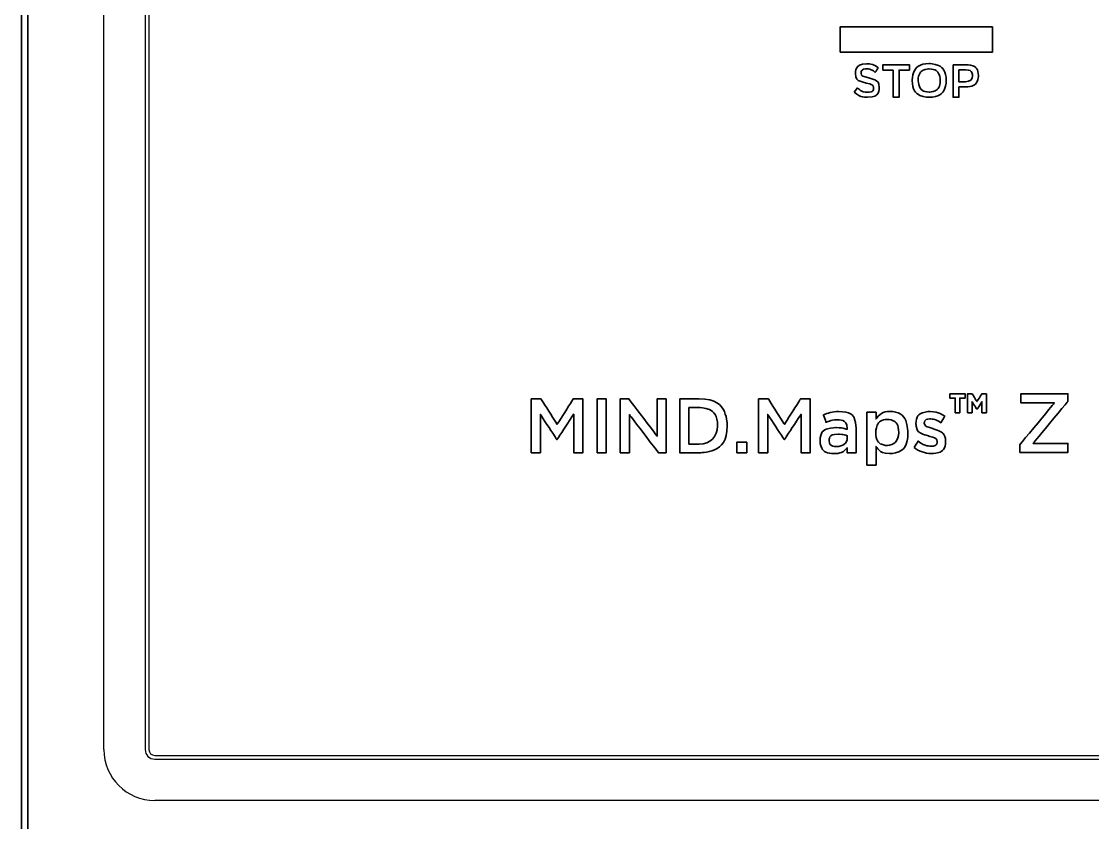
# Model space of a CAD drawing. Extents: x 6336 to 10269, y -393 to 3371.
# Drawn here: x 9036.6 to 9121, y 2005.5 to 2068.7 of the extents above; entities that cross this region are included whole.
import ezdxf

# ---------------------------------------------------------------- set-up
doc = ezdxf.new("R2010")
doc.units = 0
doc.header["$LTSCALE"] = 5
doc.layers.add('1', color=7, linetype='CONTINUOUS', true_color=0xffffff)
doc.layers.add('GEOM', color=7, linetype='CONTINUOUS')

msp = doc.modelspace()

# ---------------------------------------------------------------- linework, layer by layer
at = {"layer": '1', "color": 7, "linetype": 'Continuous', "lineweight": 35}
for p, q in [((9036.573, 1401.026), (9036.573, 2252.026)), ((9037.073, 1400.776), (9037.073, 2252.276))]:
    msp.add_line(p, q, dxfattribs=at)
for points, knots in [([(9101.072, 2066.225), (9101.072, 2066.225), (9113.072, 2066.225), (9113.072, 2066.225), (9113.072, 2066.225), (9113.072, 2066.225), (9113.072, 2068.225), (9113.072, 2068.225), (9113.072, 2068.225), (9113.072, 2068.225), (9101.072, 2068.225), (9101.072, 2068.225), (9101.072, 2068.225), (9101.072, 2068.225), (9101.072, 2066.225), (9101.072, 2066.225)], [0, 0, 0, 0, 0.2, 0.2, 0.2, 0.3, 0.4, 0.4, 0.4, 0.5, 0.6, 0.6, 0.6, 0.8, 1, 1, 1, 1]), ([(9101.072, 2066.225), (9101.072, 2066.225), (9113.072, 2066.225), (9113.072, 2066.225), (9113.072, 2066.225), (9113.072, 2066.225), (9113.072, 2068.225), (9113.072, 2068.225), (9113.072, 2068.225), (9113.072, 2068.225), (9101.072, 2068.225), (9101.072, 2068.225), (9101.072, 2068.225), (9101.072, 2068.225), (9101.072, 2066.225), (9101.072, 2066.225)], [0, 0, 0, 0, 0.2, 0.2, 0.2, 0.3, 0.4, 0.4, 0.4, 0.5, 0.6, 0.6, 0.6, 0.8, 1, 1, 1, 1]), ([(9102.175, 2063.086), (9102.175, 2063.086), (9102.447, 2063.41), (9102.447, 2063.41), (9102.447, 2063.41), (9102.692, 2063.196), (9102.938, 2063.075), (9103.257, 2063.075), (9103.257, 2063.075), (9103.534, 2063.075), (9103.709, 2063.204), (9103.709, 2063.396), (9103.709, 2063.396), (9103.709, 2063.396), (9103.709, 2063.405), (9103.709, 2063.405), (9103.709, 2063.405), (9103.709, 2063.588), (9103.608, 2063.688), (9103.13, 2063.798), (9103.13, 2063.798), (9102.587, 2063.929), (9102.278, 2064.091), (9102.278, 2064.562), (9102.278, 2064.562), (9102.278, 2064.562), (9102.278, 2064.572), (9102.278, 2064.572), (9102.278, 2064.572), (9102.278, 2065.008), (9102.644, 2065.313), (9103.154, 2065.313), (9103.154, 2065.313), (9103.526, 2065.313), (9103.824, 2065.202), (9104.083, 2064.993), (9104.083, 2064.993), (9104.083, 2064.993), (9103.842, 2064.65), (9103.842, 2064.65), (9103.842, 2064.65), (9103.611, 2064.823), (9103.381, 2064.914), (9103.145, 2064.914), (9103.145, 2064.914), (9102.882, 2064.914), (9102.728, 2064.779), (9102.728, 2064.61), (9102.728, 2064.61), (9102.728, 2064.61), (9102.728, 2064.602), (9102.728, 2064.602), (9102.728, 2064.602), (9102.728, 2064.406), (9102.844, 2064.317), (9103.336, 2064.2), (9103.336, 2064.2), (9103.878, 2064.069), (9104.16, 2063.875), (9104.16, 2063.449), (9104.16, 2063.449), (9104.16, 2063.449), (9104.16, 2063.441), (9104.16, 2063.441), (9104.16, 2063.441), (9104.16, 2062.962), (9103.784, 2062.675), (9103.245, 2062.675), (9103.245, 2062.675), (9102.853, 2062.675), (9102.483, 2062.811), (9102.175, 2063.086)], [0, 0, 0, 0, 0.052632, 0.052632, 0.052632, 0.078947, 0.105263, 0.105263, 0.105263, 0.131579, 0.157895, 0.157895, 0.157895, 0.184211, 0.210526, 0.210526, 0.210526, 0.236842, 0.263158, 0.263158, 0.263158, 0.289474, 0.315789, 0.315789, 0.315789, 0.342105, 0.368421, 0.368421, 0.368421, 0.394737, 0.421053, 0.421053, 0.421053, 0.447368, 0.473684, 0.473684, 0.473684, 0.5, 0.526316, 0.526316, 0.526316, 0.552632, 0.578947, 0.578947, 0.578947, 0.605263, 0.631579, 0.631579, 0.631579, 0.657895, 0.684211, 0.684211, 0.684211, 0.710526, 0.736842, 0.736842, 0.736842, 0.763158, 0.789474, 0.789474, 0.789474, 0.815789, 0.842105, 0.842105, 0.842105, 0.868421, 0.894737, 0.894737, 0.894737, 0.947368, 1, 1, 1, 1]), ([(9105.266, 2064.822), (9105.266, 2064.822), (9104.452, 2064.822), (9104.452, 2064.822), (9104.452, 2064.822), (9104.452, 2064.822), (9104.452, 2065.24), (9104.452, 2065.24), (9104.452, 2065.24), (9104.452, 2065.24), (9106.533, 2065.24), (9106.533, 2065.24), (9106.533, 2065.24), (9106.533, 2065.24), (9106.533, 2064.822), (9106.533, 2064.822), (9106.533, 2064.822), (9106.533, 2064.822), (9105.721, 2064.822), (9105.721, 2064.822), (9105.721, 2064.822), (9105.721, 2064.822), (9105.721, 2062.675), (9105.721, 2062.675), (9105.721, 2062.675), (9105.721, 2062.675), (9105.266, 2062.675), (9105.266, 2062.675), (9105.266, 2062.675), (9105.266, 2062.675), (9105.266, 2064.822), (9105.266, 2064.822)], [0, 0, 0, 0, 0.111111, 0.111111, 0.111111, 0.166667, 0.222222, 0.222222, 0.222222, 0.277778, 0.333333, 0.333333, 0.333333, 0.388889, 0.444444, 0.444444, 0.444444, 0.5, 0.555556, 0.555556, 0.555556, 0.611111, 0.666667, 0.666667, 0.666667, 0.722222, 0.777778, 0.777778, 0.777778, 0.888889, 1, 1, 1, 1]), ([(9106.756, 2063.995), (9106.756, 2063.995), (9106.756, 2064.001), (9106.756, 2064.001), (9106.756, 2064.001), (9106.756, 2064.724), (9107.313, 2065.329), (9108.099, 2065.329), (9108.099, 2065.329), (9108.889, 2065.329), (9109.438, 2064.731), (9109.438, 2064.009), (9109.438, 2064.009), (9109.438, 2064.009), (9109.438, 2064.001), (9109.438, 2064.001), (9109.438, 2064.001), (9109.438, 2063.281), (9108.881, 2062.674), (9108.094, 2062.674), (9108.094, 2062.674), (9107.307, 2062.674), (9106.756, 2063.272), (9106.756, 2063.995)], [0, 0, 0, 0, 0.142857, 0.142857, 0.142857, 0.214286, 0.285714, 0.285714, 0.285714, 0.357143, 0.428571, 0.428571, 0.428571, 0.5, 0.571429, 0.571429, 0.571429, 0.642857, 0.714286, 0.714286, 0.714286, 0.857143, 1, 1, 1, 1]), ([(9109.982, 2065.239), (9109.982, 2065.239), (9110.992, 2065.239), (9110.992, 2065.239), (9110.992, 2065.239), (9111.589, 2065.239), (9111.968, 2064.898), (9111.968, 2064.381), (9111.968, 2064.381), (9111.968, 2064.381), (9111.968, 2064.375), (9111.968, 2064.375), (9111.968, 2064.375), (9111.968, 2063.799), (9111.507, 2063.498), (9110.942, 2063.498), (9110.942, 2063.498), (9110.942, 2063.498), (9110.434, 2063.498), (9110.434, 2063.498), (9110.434, 2063.498), (9110.434, 2063.498), (9110.434, 2062.675), (9110.434, 2062.675), (9110.434, 2062.675), (9110.434, 2062.675), (9109.982, 2062.675), (9109.982, 2062.675), (9109.982, 2062.675), (9109.982, 2062.675), (9109.982, 2065.239), (9109.982, 2065.239)], [0, 0, 0, 0, 0.111111, 0.111111, 0.111111, 0.166667, 0.222222, 0.222222, 0.222222, 0.277778, 0.333333, 0.333333, 0.333333, 0.388889, 0.444444, 0.444444, 0.444444, 0.5, 0.555556, 0.555556, 0.555556, 0.611111, 0.666667, 0.666667, 0.666667, 0.722222, 0.777778, 0.777778, 0.777778, 0.888889, 1, 1, 1, 1]), ([(9108.966, 2063.995), (9108.966, 2063.995), (9108.966, 2064.001), (9108.966, 2064.001), (9108.966, 2064.001), (9108.966, 2064.5), (9108.602, 2064.913), (9108.094, 2064.913), (9108.094, 2064.913), (9107.583, 2064.913), (9107.228, 2064.506), (9107.228, 2064.009), (9107.228, 2064.009), (9107.228, 2064.009), (9107.228, 2064.001), (9107.228, 2064.001), (9107.228, 2064.001), (9107.228, 2063.505), (9107.592, 2063.089), (9108.099, 2063.089), (9108.099, 2063.089), (9108.609, 2063.089), (9108.966, 2063.496), (9108.966, 2063.995)], [0, 0, 0, 0, 0.142857, 0.142857, 0.142857, 0.214286, 0.285714, 0.285714, 0.285714, 0.357143, 0.428571, 0.428571, 0.428571, 0.5, 0.571429, 0.571429, 0.571429, 0.642857, 0.714286, 0.714286, 0.714286, 0.857143, 1, 1, 1, 1]), ([(9110.958, 2063.906), (9111.297, 2063.906), (9111.51, 2064.097), (9111.51, 2064.363), (9111.51, 2064.363), (9111.51, 2064.363), (9111.51, 2064.372), (9111.51, 2064.372), (9111.51, 2064.372), (9111.51, 2064.671), (9111.295, 2064.83), (9110.958, 2064.83), (9110.958, 2064.83), (9110.958, 2064.83), (9110.434, 2064.83), (9110.434, 2064.83), (9110.434, 2064.83), (9110.434, 2064.83), (9110.434, 2063.906), (9110.434, 2063.906), (9110.434, 2063.906), (9110.434, 2063.906), (9110.958, 2063.906), (9110.958, 2063.906)], [0, 0, 0, 0, 0.142857, 0.142857, 0.142857, 0.214286, 0.285714, 0.285714, 0.285714, 0.357143, 0.428571, 0.428571, 0.428571, 0.5, 0.571429, 0.571429, 0.571429, 0.642857, 0.714286, 0.714286, 0.714286, 0.857143, 1, 1, 1, 1]), ([(9109.719, 2039.319), (9109.719, 2039.319), (9110.927, 2039.319), (9110.927, 2039.319), (9110.927, 2039.319), (9110.927, 2039.319), (9110.927, 2038.973), (9110.927, 2038.973), (9110.927, 2038.973), (9110.927, 2038.973), (9110.505, 2038.973), (9110.505, 2038.973), (9110.505, 2038.973), (9110.505, 2038.973), (9110.505, 2037.819), (9110.505, 2037.819), (9110.505, 2037.819), (9110.505, 2037.819), (9110.142, 2037.819), (9110.142, 2037.819), (9110.142, 2037.819), (9110.142, 2037.819), (9110.142, 2038.973), (9110.142, 2038.973), (9110.142, 2038.973), (9110.142, 2038.973), (9109.719, 2038.973), (9109.719, 2038.973), (9109.719, 2038.973), (9109.719, 2038.973), (9109.719, 2039.319), (9109.719, 2039.319)], [0, 0, 0, 0, 0.111111, 0.111111, 0.111111, 0.166667, 0.222222, 0.222222, 0.222222, 0.277778, 0.333333, 0.333333, 0.333333, 0.388889, 0.444444, 0.444444, 0.444444, 0.5, 0.555556, 0.555556, 0.555556, 0.611111, 0.666667, 0.666667, 0.666667, 0.722222, 0.777778, 0.777778, 0.777778, 0.888889, 1, 1, 1, 1]), ([(9112.598, 2039.319), (9112.598, 2039.319), (9112.598, 2037.819), (9112.598, 2037.819), (9112.598, 2037.819), (9112.598, 2037.819), (9112.245, 2037.819), (9112.245, 2037.819), (9112.245, 2037.819), (9112.245, 2037.819), (9112.245, 2038.689), (9112.245, 2038.689), (9112.245, 2038.689), (9112.245, 2038.689), (9111.901, 2038.142), (9111.901, 2038.142), (9111.901, 2038.142), (9111.901, 2038.142), (9111.818, 2038.142), (9111.818, 2038.142), (9111.818, 2038.142), (9111.818, 2038.142), (9111.474, 2038.689), (9111.474, 2038.689), (9111.474, 2038.689), (9111.474, 2038.689), (9111.474, 2037.819), (9111.474, 2037.819), (9111.474, 2037.819), (9111.474, 2037.819), (9111.12, 2037.819), (9111.12, 2037.819), (9111.12, 2037.819), (9111.12, 2037.819), (9111.12, 2039.319), (9111.12, 2039.319), (9111.12, 2039.319), (9111.12, 2039.319), (9111.478, 2039.319), (9111.478, 2039.319), (9111.478, 2039.319), (9111.478, 2039.319), (9111.863, 2038.701), (9111.863, 2038.701), (9111.863, 2038.701), (9111.863, 2038.701), (9112.249, 2039.319), (9112.249, 2039.319), (9112.249, 2039.319), (9112.249, 2039.319), (9112.598, 2039.319), (9112.598, 2039.319)], [0, 0, 0, 0, 0.071429, 0.071429, 0.071429, 0.107143, 0.142857, 0.142857, 0.142857, 0.178571, 0.214286, 0.214286, 0.214286, 0.25, 0.285714, 0.285714, 0.285714, 0.321429, 0.357143, 0.357143, 0.357143, 0.392857, 0.428571, 0.428571, 0.428571, 0.464286, 0.5, 0.5, 0.5, 0.535714, 0.571429, 0.571429, 0.571429, 0.607143, 0.642857, 0.642857, 0.642857, 0.678571, 0.714286, 0.714286, 0.714286, 0.75, 0.785714, 0.785714, 0.785714, 0.821429, 0.857143, 0.857143, 0.857143, 0.928571, 1, 1, 1, 1]), ([(9115.222, 2034.69), (9115.222, 2034.69), (9119.026, 2034.69), (9119.026, 2034.69), (9119.026, 2034.69), (9119.026, 2034.69), (9119.026, 2035.411), (9119.026, 2035.411), (9119.026, 2035.411), (9119.026, 2035.411), (9116.287, 2035.411), (9116.287, 2035.411), (9116.287, 2035.411), (9116.287, 2035.411), (9119.026, 2038.719), (9119.026, 2038.719), (9119.026, 2038.719), (9119.026, 2038.719), (9119.026, 2039.321), (9119.026, 2039.321), (9119.026, 2039.321), (9119.026, 2039.321), (9115.315, 2039.321), (9115.315, 2039.321), (9115.315, 2039.321), (9115.315, 2039.321), (9115.315, 2038.6), (9115.315, 2038.6), (9115.315, 2038.6), (9115.315, 2038.6), (9117.961, 2038.6), (9117.961, 2038.6), (9117.961, 2038.6), (9117.961, 2038.6), (9115.222, 2035.292), (9115.222, 2035.292), (9115.222, 2035.292), (9115.222, 2035.292), (9115.222, 2034.69), (9115.222, 2034.69)], [0, 0, 0, 0, 0.090909, 0.090909, 0.090909, 0.136364, 0.181818, 0.181818, 0.181818, 0.227273, 0.272727, 0.272727, 0.272727, 0.318182, 0.363636, 0.363636, 0.363636, 0.409091, 0.454545, 0.454545, 0.454545, 0.5, 0.545455, 0.545455, 0.545455, 0.590909, 0.636364, 0.636364, 0.636364, 0.681818, 0.727273, 0.727273, 0.727273, 0.772727, 0.818182, 0.818182, 0.818182, 0.909091, 1, 1, 1, 1]), ([(9076.743, 2038.905), (9076.743, 2038.905), (9077.518, 2038.905), (9077.518, 2038.905), (9077.518, 2038.905), (9077.518, 2038.905), (9078.779, 2036.902), (9078.779, 2036.902), (9078.779, 2036.902), (9078.779, 2036.902), (9080.039, 2038.905), (9080.039, 2038.905), (9080.039, 2038.905), (9080.039, 2038.905), (9080.814, 2038.905), (9080.814, 2038.905), (9080.814, 2038.905), (9080.814, 2038.905), (9080.814, 2034.668), (9080.814, 2034.668), (9080.814, 2034.668), (9080.814, 2034.668), (9080.086, 2034.668), (9080.086, 2034.668), (9080.086, 2034.668), (9080.086, 2034.668), (9080.086, 2037.707), (9080.086, 2037.707), (9080.086, 2037.707), (9080.086, 2037.707), (9078.779, 2035.71), (9078.779, 2035.71), (9078.779, 2035.71), (9078.779, 2035.71), (9078.755, 2035.71), (9078.755, 2035.71), (9078.755, 2035.71), (9078.755, 2035.71), (9077.459, 2037.694), (9077.459, 2037.694), (9077.459, 2037.694), (9077.459, 2037.694), (9077.459, 2034.668), (9077.459, 2034.668), (9077.459, 2034.668), (9077.459, 2034.668), (9076.743, 2034.668), (9076.743, 2034.668), (9076.743, 2034.668), (9076.743, 2034.668), (9076.743, 2038.905), (9076.743, 2038.905)], [0, 0, 0, 0, 0.071429, 0.071429, 0.071429, 0.107143, 0.142857, 0.142857, 0.142857, 0.178571, 0.214286, 0.214286, 0.214286, 0.25, 0.285714, 0.285714, 0.285714, 0.321429, 0.357143, 0.357143, 0.357143, 0.392857, 0.428571, 0.428571, 0.428571, 0.464286, 0.5, 0.5, 0.5, 0.535714, 0.571429, 0.571429, 0.571429, 0.607143, 0.642857, 0.642857, 0.642857, 0.678571, 0.714286, 0.714286, 0.714286, 0.75, 0.785714, 0.785714, 0.785714, 0.821429, 0.857143, 0.857143, 0.857143, 0.928571, 1, 1, 1, 1]), ([(9081.923, 2034.668), (9081.923, 2034.668), (9082.651, 2034.668), (9082.651, 2034.668), (9082.651, 2034.668), (9082.651, 2034.668), (9082.651, 2038.905), (9082.651, 2038.905), (9082.651, 2038.905), (9082.651, 2038.905), (9081.923, 2038.905), (9081.923, 2038.905), (9081.923, 2038.905), (9081.923, 2038.905), (9081.923, 2034.668), (9081.923, 2034.668)], [0, 0, 0, 0, 0.2, 0.2, 0.2, 0.3, 0.4, 0.4, 0.4, 0.5, 0.6, 0.6, 0.6, 0.8, 1, 1, 1, 1]), ([(9083.758, 2034.668), (9083.758, 2034.668), (9084.474, 2034.668), (9084.474, 2034.668), (9084.474, 2034.668), (9084.474, 2034.668), (9084.474, 2037.682), (9084.474, 2037.682), (9084.474, 2037.682), (9084.474, 2037.682), (9086.758, 2034.668), (9086.758, 2034.668), (9086.758, 2034.668), (9086.758, 2034.668), (9087.368, 2034.668), (9087.368, 2034.668), (9087.368, 2034.668), (9087.368, 2034.668), (9087.368, 2038.905), (9087.368, 2038.905), (9087.368, 2038.905), (9087.368, 2038.905), (9086.652, 2038.905), (9086.652, 2038.905), (9086.652, 2038.905), (9086.652, 2038.905), (9086.652, 2035.975), (9086.652, 2035.975), (9086.652, 2035.975), (9086.652, 2035.975), (9084.433, 2038.905), (9084.433, 2038.905), (9084.433, 2038.905), (9084.433, 2038.905), (9083.758, 2038.905), (9083.758, 2038.905), (9083.758, 2038.905), (9083.758, 2038.905), (9083.758, 2034.668), (9083.758, 2034.668)], [0, 0, 0, 0, 0.090909, 0.090909, 0.090909, 0.136364, 0.181818, 0.181818, 0.181818, 0.227273, 0.272727, 0.272727, 0.272727, 0.318182, 0.363636, 0.363636, 0.363636, 0.409091, 0.454545, 0.454545, 0.454545, 0.5, 0.545455, 0.545455, 0.545455, 0.590909, 0.636364, 0.636364, 0.636364, 0.681818, 0.727273, 0.727273, 0.727273, 0.772727, 0.818182, 0.818182, 0.818182, 0.909091, 1, 1, 1, 1]), ([(9089.979, 2038.905), (9089.979, 2038.905), (9088.435, 2038.905), (9088.435, 2038.905), (9088.435, 2038.905), (9088.435, 2038.905), (9088.435, 2034.668), (9088.435, 2034.668), (9088.435, 2034.668), (9088.435, 2034.668), (9089.979, 2034.668), (9089.979, 2034.668), (9089.979, 2034.668), (9091.281, 2034.668), (9092.181, 2035.594), (9092.181, 2036.787), (9092.181, 2036.787), (9092.181, 2036.787), (9092.181, 2036.799), (9092.181, 2036.799), (9092.181, 2036.799), (9092.181, 2037.991), (9091.281, 2038.905), (9089.979, 2038.905)], [0, 0, 0, 0, 0.142857, 0.142857, 0.142857, 0.214286, 0.285714, 0.285714, 0.285714, 0.357143, 0.428571, 0.428571, 0.428571, 0.5, 0.571429, 0.571429, 0.571429, 0.642857, 0.714286, 0.714286, 0.714286, 0.857143, 1, 1, 1, 1]), ([(9091.417, 2036.775), (9091.417, 2035.945), (9090.849, 2035.346), (9089.979, 2035.346), (9089.979, 2035.346), (9089.979, 2035.346), (9089.163, 2035.346), (9089.163, 2035.346), (9089.163, 2035.346), (9089.163, 2035.346), (9089.163, 2038.227), (9089.163, 2038.227), (9089.163, 2038.227), (9089.163, 2038.227), (9089.979, 2038.227), (9089.979, 2038.227), (9089.979, 2038.227), (9090.849, 2038.227), (9091.417, 2037.616), (9091.417, 2036.787), (9091.417, 2036.787), (9091.417, 2036.787), (9091.417, 2036.775), (9091.417, 2036.775)], [0, 0, 0, 0, 0.142857, 0.142857, 0.142857, 0.214286, 0.285714, 0.285714, 0.285714, 0.357143, 0.428571, 0.428571, 0.428571, 0.5, 0.571429, 0.571429, 0.571429, 0.642857, 0.714286, 0.714286, 0.714286, 0.857143, 1, 1, 1, 1]), ([(9094.657, 2034.668), (9094.657, 2034.668), (9095.373, 2034.668), (9095.373, 2034.668), (9095.373, 2034.668), (9095.373, 2034.668), (9095.373, 2037.694), (9095.373, 2037.694), (9095.373, 2037.694), (9095.373, 2037.694), (9096.669, 2035.71), (9096.669, 2035.71), (9096.669, 2035.71), (9096.669, 2035.71), (9096.692, 2035.71), (9096.692, 2035.71), (9096.692, 2035.71), (9096.692, 2035.71), (9098, 2037.707), (9098, 2037.707), (9098, 2037.707), (9098, 2037.707), (9098, 2034.668), (9098, 2034.668), (9098, 2034.668), (9098, 2034.668), (9098.728, 2034.668), (9098.728, 2034.668), (9098.728, 2034.668), (9098.728, 2034.668), (9098.728, 2038.905), (9098.728, 2038.905), (9098.728, 2038.905), (9098.728, 2038.905), (9097.952, 2038.905), (9097.952, 2038.905), (9097.952, 2038.905), (9097.952, 2038.905), (9096.692, 2036.902), (9096.692, 2036.902), (9096.692, 2036.902), (9096.692, 2036.902), (9095.432, 2038.905), (9095.432, 2038.905), (9095.432, 2038.905), (9095.432, 2038.905), (9094.657, 2038.905), (9094.657, 2038.905), (9094.657, 2038.905), (9094.657, 2038.905), (9094.657, 2034.668), (9094.657, 2034.668)], [0, 0, 0, 0, 0.071429, 0.071429, 0.071429, 0.107143, 0.142857, 0.142857, 0.142857, 0.178571, 0.214286, 0.214286, 0.214286, 0.25, 0.285714, 0.285714, 0.285714, 0.321429, 0.357143, 0.357143, 0.357143, 0.392857, 0.428571, 0.428571, 0.428571, 0.464286, 0.5, 0.5, 0.5, 0.535714, 0.571429, 0.571429, 0.571429, 0.607143, 0.642857, 0.642857, 0.642857, 0.678571, 0.714286, 0.714286, 0.714286, 0.75, 0.785714, 0.785714, 0.785714, 0.821429, 0.857143, 0.857143, 0.857143, 0.928571, 1, 1, 1, 1]), ([(9100.961, 2037.912), (9100.452, 2037.912), (9100.115, 2037.803), (9099.771, 2037.646), (9099.771, 2037.646), (9099.771, 2037.646), (9099.967, 2037.059), (9099.967, 2037.059), (9099.967, 2037.059), (9100.251, 2037.18), (9100.511, 2037.259), (9100.86, 2037.259), (9100.86, 2037.259), (9101.358, 2037.259), (9101.629, 2037.017), (9101.629, 2036.575), (9101.629, 2036.575), (9101.629, 2036.575), (9101.629, 2036.514), (9101.629, 2036.514), (9101.629, 2036.514), (9101.387, 2036.593), (9101.144, 2036.648), (9100.766, 2036.648), (9100.766, 2036.648), (9100.038, 2036.648), (9099.499, 2036.308), (9099.499, 2035.601), (9099.499, 2035.601), (9099.499, 2035.601), (9099.499, 2035.588), (9099.499, 2035.588), (9099.499, 2035.588), (9099.499, 2034.947), (9100.02, 2034.602), (9100.612, 2034.602), (9100.612, 2034.602), (9101.085, 2034.602), (9101.411, 2034.802), (9101.624, 2035.062), (9101.624, 2035.062), (9101.624, 2035.062), (9101.624, 2034.668), (9101.624, 2034.668), (9101.624, 2034.668), (9101.624, 2034.668), (9102.334, 2034.668), (9102.334, 2034.668), (9102.334, 2034.668), (9102.334, 2034.668), (9102.334, 2036.563), (9102.334, 2036.563), (9102.334, 2036.563), (9102.334, 2037.416), (9101.884, 2037.912), (9100.961, 2037.912)], [0, 0, 0, 0, 0.066667, 0.066667, 0.066667, 0.1, 0.133333, 0.133333, 0.133333, 0.166667, 0.2, 0.2, 0.2, 0.233333, 0.266667, 0.266667, 0.266667, 0.3, 0.333333, 0.333333, 0.333333, 0.366667, 0.4, 0.4, 0.4, 0.433333, 0.466667, 0.466667, 0.466667, 0.5, 0.533333, 0.533333, 0.533333, 0.566667, 0.6, 0.6, 0.6, 0.633333, 0.666667, 0.666667, 0.666667, 0.7, 0.733333, 0.733333, 0.733333, 0.766667, 0.8, 0.8, 0.8, 0.833333, 0.866667, 0.866667, 0.866667, 0.933333, 1, 1, 1, 1]), ([(9104.963, 2037.93), (9104.46, 2037.93), (9104.134, 2037.665), (9103.904, 2037.331), (9103.904, 2037.331), (9103.904, 2037.331), (9103.904, 2037.864), (9103.904, 2037.864), (9103.904, 2037.864), (9103.904, 2037.864), (9103.187, 2037.864), (9103.187, 2037.864), (9103.187, 2037.864), (9103.187, 2037.864), (9103.187, 2033.7), (9103.187, 2033.7), (9103.187, 2033.7), (9103.187, 2033.7), (9103.904, 2033.7), (9103.904, 2033.7), (9103.904, 2033.7), (9103.904, 2033.7), (9103.904, 2035.165), (9103.904, 2035.165), (9103.904, 2035.165), (9104.123, 2034.869), (9104.448, 2034.602), (9104.963, 2034.602), (9104.963, 2034.602), (9105.708, 2034.602), (9106.419, 2035.201), (9106.419, 2036.26), (9106.419, 2036.26), (9106.419, 2036.26), (9106.419, 2036.272), (9106.419, 2036.272), (9106.419, 2036.272), (9106.419, 2037.331), (9105.702, 2037.93), (9104.963, 2037.93)], [0, 0, 0, 0, 0.090909, 0.090909, 0.090909, 0.136364, 0.181818, 0.181818, 0.181818, 0.227273, 0.272727, 0.272727, 0.272727, 0.318182, 0.363636, 0.363636, 0.363636, 0.409091, 0.454545, 0.454545, 0.454545, 0.5, 0.545455, 0.545455, 0.545455, 0.590909, 0.636364, 0.636364, 0.636364, 0.681818, 0.727273, 0.727273, 0.727273, 0.772727, 0.818182, 0.818182, 0.818182, 0.909091, 1, 1, 1, 1]), ([(9105.691, 2036.26), (9105.691, 2035.631), (9105.288, 2035.238), (9104.797, 2035.238), (9104.797, 2035.238), (9104.311, 2035.238), (9103.886, 2035.643), (9103.886, 2036.26), (9103.886, 2036.26), (9103.886, 2036.26), (9103.886, 2036.272), (9103.886, 2036.272), (9103.886, 2036.272), (9103.886, 2036.884), (9104.311, 2037.295), (9104.797, 2037.295), (9104.797, 2037.295), (9105.283, 2037.295), (9105.691, 2036.889), (9105.691, 2036.272), (9105.691, 2036.272), (9105.691, 2036.272), (9105.691, 2036.26), (9105.691, 2036.26)], [0, 0, 0, 0, 0.142857, 0.142857, 0.142857, 0.214286, 0.285714, 0.285714, 0.285714, 0.357143, 0.428571, 0.428571, 0.428571, 0.5, 0.571429, 0.571429, 0.571429, 0.642857, 0.714286, 0.714286, 0.714286, 0.857143, 1, 1, 1, 1]), ([(9106.899, 2035.086), (9107.29, 2034.771), (9107.781, 2034.608), (9108.225, 2034.608), (9108.225, 2034.608), (9108.876, 2034.608), (9109.385, 2034.941), (9109.385, 2035.613), (9109.385, 2035.613), (9109.385, 2035.613), (9109.385, 2035.624), (9109.385, 2035.624), (9109.385, 2035.624), (9109.385, 2036.199), (9108.87, 2036.412), (9108.414, 2036.557), (9108.414, 2036.557), (9108.047, 2036.678), (9107.71, 2036.775), (9107.71, 2037.004), (9107.71, 2037.004), (9107.71, 2037.004), (9107.71, 2037.017), (9107.71, 2037.017), (9107.71, 2037.017), (9107.71, 2037.204), (9107.87, 2037.338), (9108.148, 2037.338), (9108.148, 2037.338), (9108.408, 2037.338), (9108.728, 2037.223), (9109.03, 2037.035), (9109.03, 2037.035), (9109.03, 2037.035), (9109.314, 2037.556), (9109.314, 2037.556), (9109.314, 2037.556), (9108.982, 2037.779), (9108.556, 2037.918), (9108.166, 2037.918), (9108.166, 2037.918), (9107.545, 2037.918), (9107.053, 2037.549), (9107.053, 2036.944), (9107.053, 2036.944), (9107.053, 2036.944), (9107.053, 2036.932), (9107.053, 2036.932), (9107.053, 2036.932), (9107.053, 2036.321), (9107.568, 2036.127), (9108.03, 2035.994), (9108.03, 2035.994), (9108.396, 2035.879), (9108.728, 2035.794), (9108.728, 2035.546), (9108.728, 2035.546), (9108.728, 2035.546), (9108.728, 2035.534), (9108.728, 2035.534), (9108.728, 2035.534), (9108.728, 2035.322), (9108.55, 2035.189), (9108.243, 2035.189), (9108.243, 2035.189), (9107.923, 2035.189), (9107.556, 2035.322), (9107.219, 2035.582), (9107.219, 2035.582), (9107.219, 2035.582), (9106.899, 2035.086), (9106.899, 2035.086)], [0, 0, 0, 0, 0.052632, 0.052632, 0.052632, 0.078947, 0.105263, 0.105263, 0.105263, 0.131579, 0.157895, 0.157895, 0.157895, 0.184211, 0.210526, 0.210526, 0.210526, 0.236842, 0.263158, 0.263158, 0.263158, 0.289474, 0.315789, 0.315789, 0.315789, 0.342105, 0.368421, 0.368421, 0.368421, 0.394737, 0.421053, 0.421053, 0.421053, 0.447368, 0.473684, 0.473684, 0.473684, 0.5, 0.526316, 0.526316, 0.526316, 0.552632, 0.578947, 0.578947, 0.578947, 0.605263, 0.631579, 0.631579, 0.631579, 0.657895, 0.684211, 0.684211, 0.684211, 0.710526, 0.736842, 0.736842, 0.736842, 0.763158, 0.789474, 0.789474, 0.789474, 0.815789, 0.842105, 0.842105, 0.842105, 0.868421, 0.894737, 0.894737, 0.894737, 0.947368, 1, 1, 1, 1]), ([(9101.641, 2035.824), (9101.641, 2035.425), (9101.287, 2035.153), (9100.813, 2035.153), (9100.813, 2035.153), (9100.476, 2035.153), (9100.209, 2035.322), (9100.209, 2035.625), (9100.209, 2035.625), (9100.209, 2035.625), (9100.209, 2035.637), (9100.209, 2035.637), (9100.209, 2035.637), (9100.209, 2035.945), (9100.476, 2036.133), (9100.925, 2036.133), (9100.925, 2036.133), (9101.204, 2036.133), (9101.458, 2036.078), (9101.641, 2036.006), (9101.641, 2036.006), (9101.641, 2036.006), (9101.641, 2035.824), (9101.641, 2035.824)], [0, 0, 0, 0, 0.142857, 0.142857, 0.142857, 0.214286, 0.285714, 0.285714, 0.285714, 0.357143, 0.428571, 0.428571, 0.428571, 0.5, 0.571429, 0.571429, 0.571429, 0.642857, 0.714286, 0.714286, 0.714286, 0.857143, 1, 1, 1, 1]), ([(9092.934, 2034.668), (9092.934, 2034.668), (9093.721, 2034.668), (9093.721, 2034.668), (9093.721, 2034.668), (9093.721, 2034.668), (9093.721, 2035.498), (9093.721, 2035.498), (9093.721, 2035.498), (9093.721, 2035.498), (9092.934, 2035.498), (9092.934, 2035.498), (9092.934, 2035.498), (9092.934, 2035.498), (9092.934, 2034.668), (9092.934, 2034.668)], [0, 0, 0, 0, 0.2, 0.2, 0.2, 0.3, 0.4, 0.4, 0.4, 0.5, 0.6, 0.6, 0.6, 0.8, 1, 1, 1, 1])]:
    msp.add_open_spline(points, degree=3, knots=knots, dxfattribs=at)
at = {"layer": 'GEOM', "color": 7, "linetype": 'Continuous'}
for p, q in [((9043.073, 2011.276), (9043.073, 2218.276)), ((9046.323, 2218.276), (9046.323, 2011.276)), ((9046.623, 2218.276), (9046.623, 2011.276)), ((9047.073, 2010.826), (9167.073, 2010.826)), ((9047.073, 2010.526), (9167.073, 2010.526)), ((9167.073, 2007.276), (9047.073, 2007.276))]:
    msp.add_line(p, q, dxfattribs=at)
for radius in [4, 0.75, 0.45]:
    msp.add_arc((9047.073, 2011.276), radius, 180, 270, dxfattribs=at)

doc.saveas('drawing.dxf')
